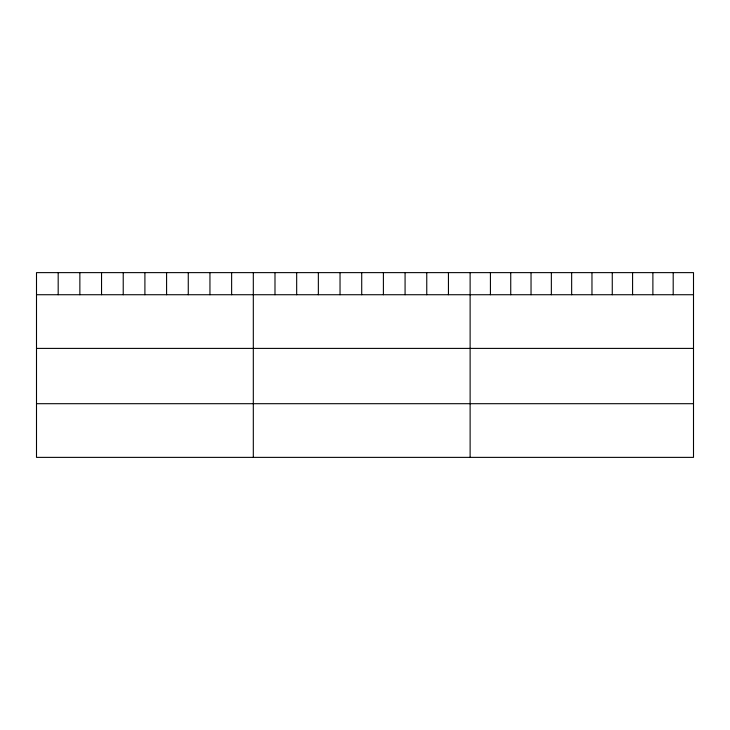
<?xml version="1.0" encoding="UTF-8"?>
<svg xmlns="http://www.w3.org/2000/svg" width="730" height="730" viewBox="0 0 730 730"><rect width="100%" height="100%" fill="white"/><g stroke="black" fill="none" stroke-linecap="round" stroke-linejoin="round"><path stroke-width="1.09" d="M693.5 294.728L693.5 457.372L36.5 457.372L36.5 272.628L693.5 272.628L693.5 294.728L36.5 294.728M36.5 348.402L693.5 348.402M36.5 403.699L693.5 403.699M673.197 272.628L673.197 294.728M652.885 272.628L652.885 294.728M632.582 272.628L632.582 294.728M612.269 272.628L612.269 294.728M591.966 272.628L591.966 294.728M571.654 272.628L571.654 294.728M551.351 272.628L551.351 294.728M531.038 272.628L531.038 294.728M510.735 272.628L510.735 294.728M490.423 272.628L490.423 294.728M470.12 272.628L470.12 457.372M448.439 272.628L448.439 294.728M426.758 272.628L426.758 294.728M405.077 272.628L405.077 294.728M383.396 272.628L383.396 294.728M361.715 272.628L361.715 294.728M340.034 272.628L340.034 294.728M318.353 272.628L318.353 294.728M296.672 272.628L296.672 294.728M274.991 272.628L274.991 294.728M253.31 272.628L253.31 457.372M231.629 272.628L231.629 294.728M209.948 272.628L209.948 294.728M188.267 272.628L188.267 294.728M166.586 272.628L166.586 294.728M144.905 272.628L144.905 294.728M123.224 272.628L123.224 294.728M101.543 272.628L101.543 294.728M79.862 272.628L79.862 294.728M58.181 272.628L58.181 294.728"/></g></svg>
